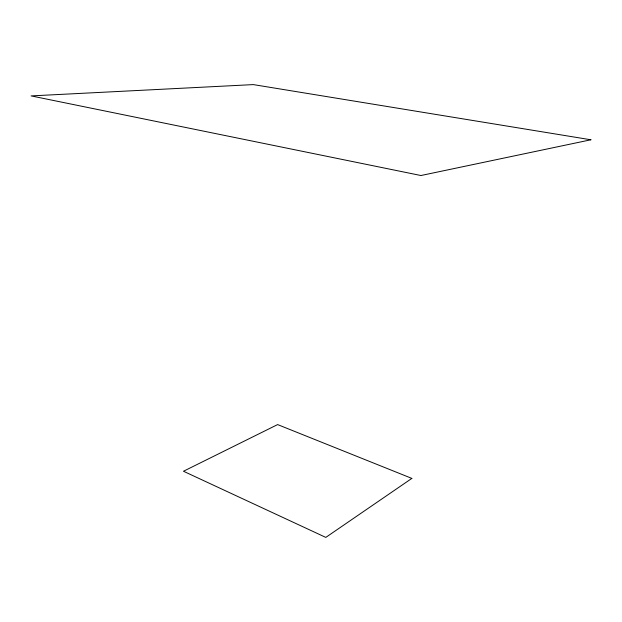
<?xml version="1.0" encoding="UTF-8"?>
<svg xmlns="http://www.w3.org/2000/svg" width="622" height="622" viewBox="0 0 622 622"><rect width="100%" height="100%" fill="white"/><g stroke="black" fill="none" stroke-linecap="round" stroke-linejoin="round"><path stroke-width="0.93" d="M411.85 478.396L325.796 537.4L183.474 471.251L277.622 424.585L411.85 478.396M590.9 139.779L420.938 175.521L31.1 95.905L253.325 84.6L590.9 139.779"/></g></svg>
